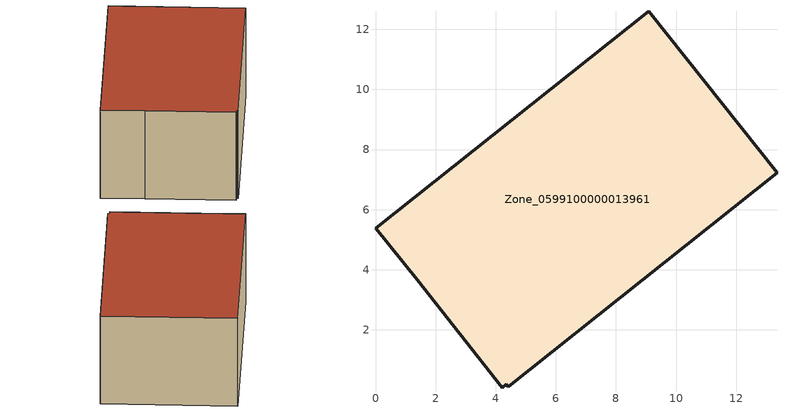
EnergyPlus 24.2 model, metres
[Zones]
Zone_0599100000013961
 floor ground (C_G): 4.22,0.08 1.39,3.66 0,5.38 9.1,12.6 13.36,7.23 4.42,0.11 4.36,0.18 z0
 wall outside (C_F): 13.36,7.23 9.1,12.6 0,5.38 1.39,3.66 4.22,0.08 4.36,0.18 4.42,0.11 13.36,7.23 z0:4.87
 roof outside (C_R): 1.39,3.66 4.22,0.08 4.36,0.18 4.42,0.11 13.36,7.23 9.1,12.6 0,5.38 z4.87
[BUILDING]
Pand.0599100000013961: North Axis=0; Terrain=City; Loads Convergence Tolerance Value=0.04; Temperature Convergence Tolerance Value=0.4; Solar Distribution=FullExterior; Maximum Number of Warmup Days=25; Minimum Number of Warmup Days=1
[Site:Location]
Rotterdam.The.Hague.AP_ZH_NLD Design_Conditions: Latitude=51.96; Longitude=4.45; Time Zone=1; Elevation=-4.5
[SITE:GROUNDTEMPERATURE:BUILDINGSURFACE]
18, 18, 18, 18, 18, 18, 18, 18, 18, 18, 18, 18
[MATERIAL] Thermal Absorptance=0.9; Solar Absorptance=0.7; Visible Absorptance=0.7
Name | Roughness | Thickness | Conductivity | Density | Specific Heat
G.D.1965 | MediumSmooth | 0.15 | 1 | 540 | 1210
F.D.1965 | Rough | 0.3 | 0.857143 | 1920 | 840
R.D.1965 | MediumRough | 0.2 | 0.08 | 1500 | 1000
[CONSTRUCTION]
C_G: G.D.1965
C_F: F.D.1965
C_R: R.D.1965
[ZONE]
Zone_0599100000013961: Type=1; Multiplier=1; Ceiling Height=Autocalculate; Volume=Autocalculate; Floor Area=autocalculate; Part of Total Floor Area=Yes
[ZONEINFILTRATION:DESIGNFLOWRATE]
Infil_Zone_0599100000013961: Zone or ZoneList or Space or SpaceList=Zone_0599100000013961; Schedule=AlwaysOn; Design Flow Rate Calculation Method=Flow/Area; Flow Rate per Floor Area=0.0042; Constant Term Coefficient=1; Temperature Term Coefficient=0; Velocity Term Coefficient=0; Velocity Squared Term Coefficient=0
[HVACTEMPLATE:ZONE:IDEALLOADSAIRSYSTEM]
Zone_0599100000013961: Maximum Heating Supply Air Temperature=50; Minimum Cooling Supply Air Temperature=13; Maximum Heating Supply Air Humidity Ratio=0.0156; Minimum Cooling Supply Air Humidity Ratio=0.0077; Heating Limit=NoLimit; Cooling Limit=NoLimit; Dehumidification Control Type=ConstantSensibleHeatRatio; Cooling Sensible Heat Ratio=0.7; Dehumidification Setpoint=60; Humidification Control Type=None; Humidification Setpoint=30; Outdoor Air Method=None; Outdoor Air Flow Rate per Person=0.00944; Outdoor Air Flow Rate per Zone Floor Area=0; Outdoor Air Flow Rate per Zone=0; Demand Controlled Ventilation Type=None; Outdoor Air Economizer Type=NoEconomizer; Heat Recovery Type=None; Sensible Heat Recovery Effectiveness=0.7; Latent Heat Recovery Effectiveness=0.65
[ZONECONTROL:THERMOSTAT]
ThermostatControl_Zone_0599100000013961: Zone or ZoneList=Zone_0599100000013961; Control Type Schedule=DualSetpointControlType; Control 1=Thermostat_Zone_0599100000013961; Temperature Difference Between Cutout And Setpoint=0
[THERMOSTATSETPOINT:DUALSETPOINT]
Thermostat_Zone_0599100000013961: Heating Setpoint Temperature Schedule=HeatingSetpoint_Zone_0599100000013961; Cooling Setpoint Temperature Schedule=CoolingSetpoint_Zone_0599100000013961
[SCHEDULE:COMPACT]
HeatingSetpoint_Zone_0599100000013961: Through: 12/31, For: AllDays, Until: 24:00, 21
CoolingSetpoint_Zone_0599100000013961: Through: 12/31, For: AllDays, Until: 24:00, 24
DualSetpointControlType: Through: 12/31, For: AllDays, Until: 24:00, 4
AlwaysOn: Through: 12/31, For: AllDays, Until: 24:00, 1
